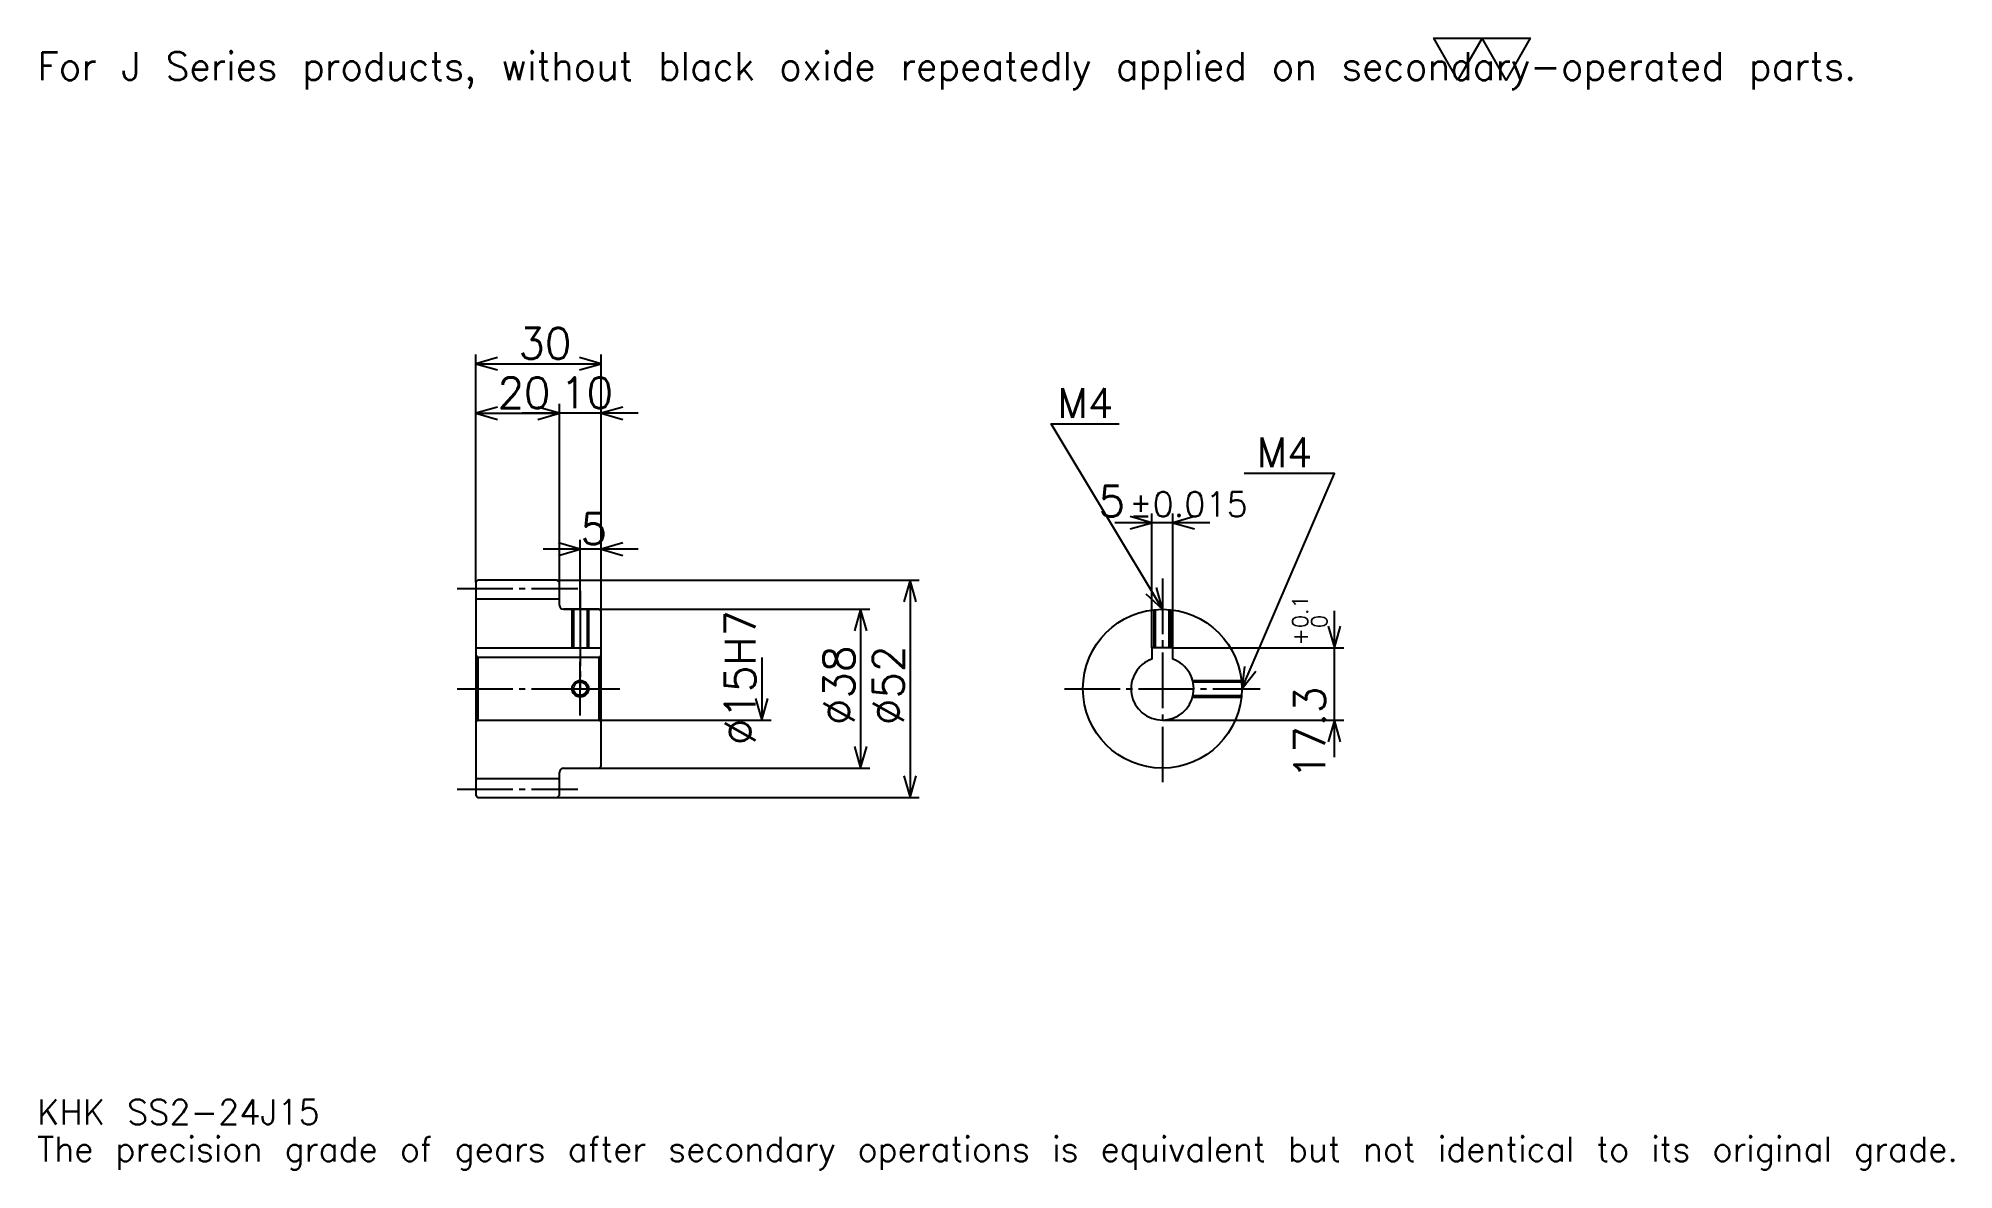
# Model space of a CAD drawing. Extents: x 15 to 473, y 5 to 276.
import ezdxf

# ---------------------------------------------------------------- set-up
doc = ezdxf.new("R2010")
doc.units = 0
doc.linetypes.add('DASHDOT', pattern=[17.739131, 13.304348, -1.478261, 1.478261, -1.478261])
doc.layers.get('0').update_dxf_attribs({"linetype": 'CONTINUOUS'})
doc.layers.add('DASHDOT', color=6, linetype='DASHDOT')
doc.styles.add('KANJI', font='TXT', dxfattribs={"bigfont": 'BIGFONT'})

msp = doc.modelspace()

# ---------------------------------------------------------------- linework, layer by layer
at = {"color": 5}
for p, q in [((119.739136, 146.478256), (119.739136, 200.434784)), ((119.739136, 198.217392), (149.739136, 198.217392)), ((149.739136, 146.478256), (149.739136, 200.434784)), ((139.739136, 146.478256), (139.739136, 188.608688)), ((119.739136, 186.391296), (139.739136, 186.391296)), ((158.608704, 186.391296), (130.869568, 186.391296)), ((281.543488, 130.278259), (281.543488, 162.391296)), ((286.543488, 130.278259), (286.543488, 162.391296)), ((144.739136, 146.478256), (144.739136, 156.086945)), ((295.413055, 160.173904), (272.67392, 160.173904)), ((158.608704, 153.869568), (135.869568, 153.869568)), ((119.739136, 145.978256), (119.739136, 146.478256)), ((139.239136, 146.478256), (149.739136, 146.478256)), ((139.739136, 145.978256), (139.739136, 146.478256)), ((144.739136, 139.478256), (144.739136, 146.478256)), ((144.739136, 139.478256), (144.739136, 146.478256)), ((149.739136, 146.478256), (225.869568, 146.478256)), ((149.739136, 138.978256), (149.739136, 146.478256)), ((223.652176, 146.478256), (223.652176, 94.478256)), ((140.739136, 139.478256), (149.739136, 139.478256)), ((149.739136, 139.478256), (214.043488, 139.478256)), ((211.826096, 139.478256), (211.826096, 101.478256)), ((325.217407, 104.108688), (325.217407, 139.147827)), ((286.543488, 130.278259), (327.434814, 130.278259)), ((188.17392, 127.978256), (188.17392, 112.978256)), ((149.739136, 112.978256), (190.391312, 112.978256)), ((284.043488, 112.978256), (327.434814, 112.978256)), ((140.739136, 101.478256), (149.739136, 101.478256)), ((149.739136, 101.478256), (214.043488, 101.478256)), ((139.239136, 94.478256), (149.739136, 94.478256)), ((149.739136, 94.478256), (225.869568, 94.478256))]:
    msp.add_line(p, q, dxfattribs=at)
at = {"color": 4}
for p, q in [((119.739136, 141.978256), (139.739136, 141.978256)), ((119.739136, 130.278259), (149.739136, 130.278259)), ((149.239136, 127.978256), (149.739136, 128.478256)), ((120.239136, 127.978256), (120.239136, 112.978256)), ((149.239136, 112.978256), (149.739136, 112.478256)), ((119.739136, 98.978256), (139.739136, 98.978256))]:
    msp.add_line(p, q, dxfattribs=at)
at = {"color": 7}
msp.add_lwpolyline([(354.782623, 266.086945), (349.017395, 276.079987), (372.078278, 276.079987), (366.313049, 266.086945), (360.547852, 276.079987), (354.782623, 266.086945)], dxfattribs=at)
at = {"color": 5}
for points in [[(124.913048, 199.695648), (119.739136, 198.217392), (124.913048, 196.739136)], [(144.565216, 196.739136), (149.739136, 198.217392), (144.565216, 199.695648)], [(124.913048, 187.869568), (119.739136, 186.391296), (124.913048, 184.913025)], [(134.565216, 184.913025), (139.739136, 186.391296), (134.565216, 187.869568)], [(134.565216, 184.913025), (139.739136, 186.391296), (134.565216, 187.869568)], [(154.913055, 187.869568), (149.739136, 186.391296), (154.913055, 184.913025)], [(284.043488, 139.478256), (257.434784, 183.82608), (273.695679, 183.82608)], [(303.043488, 120.478256), (325.217407, 172), (303.634766, 172)], [(276.369568, 158.695648), (281.543488, 160.173904), (276.369568, 161.652161)], [(291.717407, 161.652161), (286.543488, 160.173904), (291.717407, 158.695648)], [(139.565216, 152.391296), (144.739136, 153.869568), (139.565216, 155.347824)], [(154.913055, 155.347824), (149.739136, 153.869568), (154.913055, 152.391296)], [(225.130432, 141.304352), (223.652176, 146.478256), (222.17392, 141.304352)], [(280.113953, 143.154297), (284.043488, 139.478256), (282.649109, 144.675415)], [(213.304352, 134.304337), (211.826096, 139.478256), (210.347839, 134.304337)], [(323.739136, 135.452164), (325.217407, 130.278259), (326.695679, 135.452164)], [(303.731018, 125.815102), (303.043488, 120.478256), (306.446716, 124.646324)], [(186.695648, 118.152168), (188.17392, 112.978256), (189.652191, 118.152168)], [(326.695679, 107.804344), (325.217407, 112.978256), (323.739136, 107.804344)], [(210.347839, 106.652168), (211.826096, 101.478256), (213.304352, 106.652168)], [(222.17392, 99.652168), (223.652176, 94.478256), (225.130432, 99.652168)]]:
    msp.add_lwpolyline(points, dxfattribs=at)
at = {"color": 4}
for points in [[(139.739136, 140.478256), (139.739136, 145.978256), (139.239136, 146.478256), (120.239136, 146.478256), (119.739136, 145.978256), (119.739136, 112.478256)], [(140.739136, 101.478256), (149.239136, 101.478256), (149.739136, 101.978256), (149.739136, 138.978256), (149.239136, 139.478256), (140.739136, 139.478256)], [(142.739136, 139.478256), (142.739136, 130.278259)], [(143.119141, 139.478256), (143.119141, 130.278259)], [(146.359131, 139.478256), (146.359131, 130.278259)], [(146.739136, 139.478256), (146.739136, 130.278259)], [(282.043488, 130.278259), (282.043488, 139.372696)], [(282.423492, 130.278259), (282.423492, 139.409073)], [(285.663483, 130.278259), (285.663483, 139.409073)], [(286.043488, 130.278259), (286.043488, 139.372696)], [(119.739136, 112.478256), (120.239136, 112.978256), (149.239136, 112.978256), (149.239136, 127.978256), (120.239136, 127.978256), (119.739136, 128.478256)], [(286.543488, 127.549324), (286.543488, 130.278259), (281.543488, 130.278259), (281.543488, 127.549324)], [(291.271912, 122.478256), (302.937927, 122.478256)], [(291.366455, 122.098259), (302.974304, 122.098259)], [(291.271912, 118.478256), (302.937927, 118.478256)], [(291.366455, 118.858253), (302.974304, 118.858253)], [(119.739136, 112.478256), (119.739136, 94.978256), (120.239136, 94.478256), (139.239136, 94.478256), (139.739136, 94.978256), (139.739136, 100.478256)]]:
    msp.add_lwpolyline(points, dxfattribs=at)
for centre, radius in [((284.043488, 120.478256), 19), ((144.739136, 120.478256), 1.62)]:
    msp.add_circle(centre, radius, dxfattribs=at)
at = {"color": 7}
msp.add_circle((144.739136, 120.478256), 2, dxfattribs=at)
at = {"color": 4}
for centre, radius, start, end in [((140.739136, 140.478256), 1, 180, 270), ((284.043488, 120.478256), 7.5, 109.47122094, 70.52877906), ((140.739136, 100.478256), 1, 90, 180)]:
    msp.add_arc(centre, radius, start, end, dxfattribs=at)
at = {"layer": 'DASHDOT', "color": 7}
for p, q in [((284.043488, 146.869568), (284.043488, 97.043472)), ((115.304352, 144.478256), (144.17392, 144.478256)), ((144.739136, 139.478256), (144.739136, 120.478256)), ((115.304352, 120.478256), (154.17392, 120.478256)), ((260.608704, 120.478256), (307.478271, 120.478256)), ((115.304352, 96.478256), (144.17392, 96.478256))]:
    msp.add_line(p, q, dxfattribs=at)
for points in [[(144.739136, 143.91304), (144.739136, 125.843475)], [(144.739136, 114.043472), (144.739136, 126.91304)], [(138.304352, 120.478256), (151.17392, 120.478256)]]:
    msp.add_lwpolyline(points, dxfattribs=at)

# ---------------------------------------------------------------- texts
at = {"color": 7, "style": 'KANJI'}
for s, height, p in [('For J Series products, without black oxide repeatedly applied on secondary-operated parts.', 6.652174, (14.782609, 266.086945)), ('30', 7.391304, (129.934784, 199.399994)), ('20', 7.391304, (124.934784, 187.573914)), ('10', 7.391304, (139.934784, 187.573914)), ('M4', 7.095652, (258.913055, 185.304352)), ('M4', 7.095652, (306.591309, 173.478256)), ('5', 7.391304, (268.786377, 161.652161)), ('%%p0.015', 5.913043, (276.102844, 161.652161)), ('5', 7.391304, (144.83696, 155.05217)), ('KHK SS2-24J15', 5.913043, (14.782609, 16.26087)), ('The precision grade of gears after secondary operations is equivalent but not identical to its original grade.', 5.913043, (14.782609, 7.391304))]:
    msp.add_text(s, height=height, dxfattribs=at).set_placement(p)
for s, height, p in [('%%c15H7', 7.391304, (186.695648, 106.989128)), ('0.1', 3.695652, (318.860901, 134.95462)), ('0', 3.695652, (323.443481, 134.95462)), ('+', 3.695652, (318.860901, 130.815491)), ('%%c38', 7.391304, (210.347839, 111.793472)), ('%%c52', 7.391304, (222.17392, 111.793472)), ('17.3', 7.391304, (323, 98.822998))]:
    msp.add_text(s, height=height, rotation=90, dxfattribs=at).set_placement(p)

doc.saveas('drawing.dxf')
